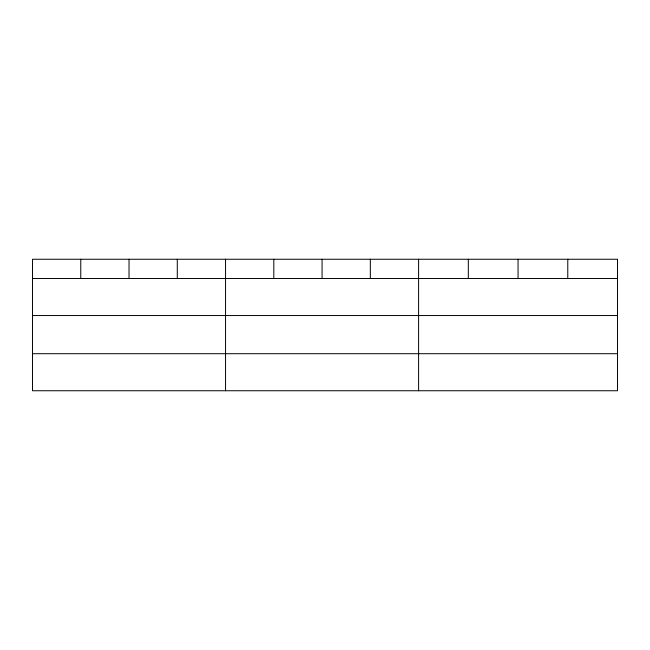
<?xml version="1.0" encoding="UTF-8"?>
<svg xmlns="http://www.w3.org/2000/svg" width="650" height="650" viewBox="0 0 650 650"><rect width="100%" height="100%" fill="white"/><g stroke="black" fill="none" stroke-linecap="round" stroke-linejoin="round"><path stroke-width="0.97" d="M32.5 278.501L617.5 278.501M32.5 315.543L617.5 315.543M32.5 353.706L617.5 353.706M567.775 259.252L567.775 278.501M518.05 259.252L518.05 278.501M468.325 259.252L468.325 278.501M418.6 259.252L418.6 390.748M370.338 259.252L370.338 278.501M322.075 259.252L322.075 278.501M273.812 259.252L273.812 278.501M225.55 259.252L225.55 390.748M177.287 259.252L177.287 278.501M129.025 259.252L129.025 278.501M80.763 259.252L80.763 278.501M617.5 259.252L32.5 259.252L32.5 390.748L617.5 390.748L617.5 259.252"/></g></svg>
